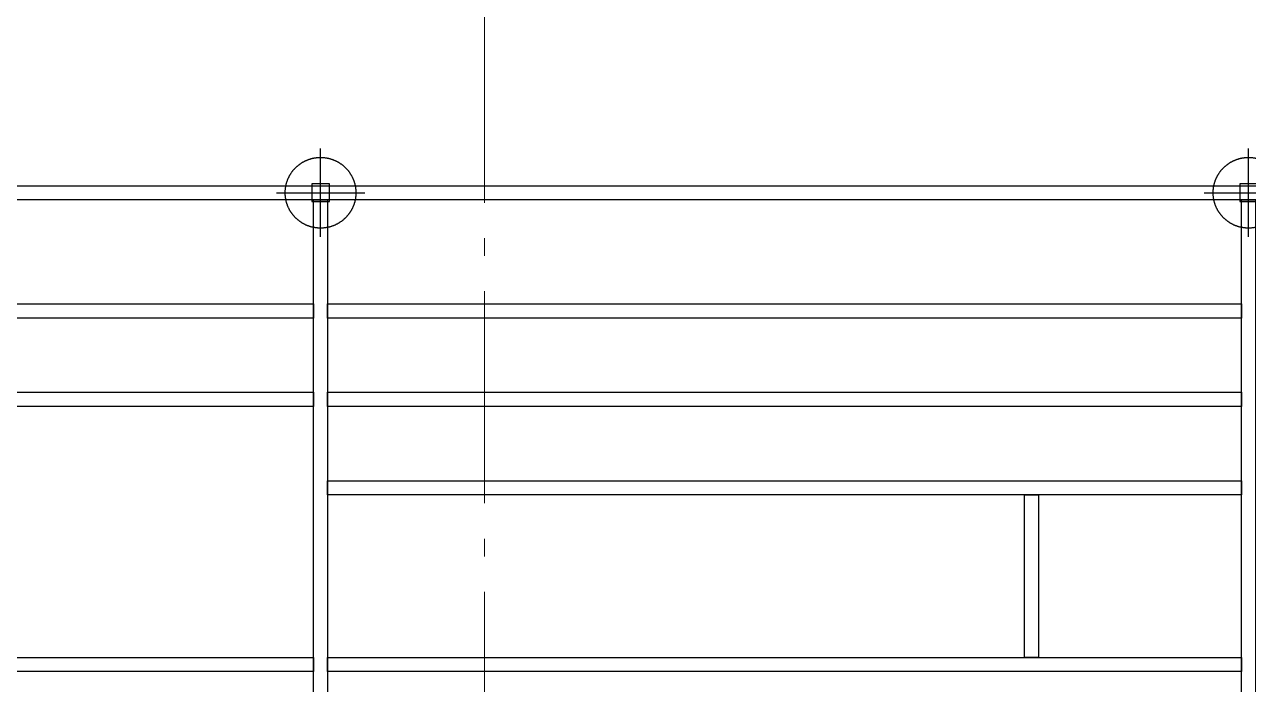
# Model space of a CAD drawing. Header units: millimetres. Extents: x -187347 to 135007, y -6415 to 292048.
# Drawn here: x -59542 to -52617, y 87084 to 90818 of the extents above; entities that cross this region are included whole.
import ezdxf

# ---------------------------------------------------------------- set-up
doc = ezdxf.new("R2010")
doc.units = ezdxf.units.MM
doc.header["$LTSCALE"] = 100
doc.linetypes.add('HIDDEN', pattern=[9.525, 6.35, -3.175])
doc.linetypes.add('Z_LINE-CNTR', pattern=[17, 12, -2, 1, -2])
doc.layers.get('0').update_dxf_attribs({"lineweight": 18})
doc.layers.add('S-GRID', color=7, linetype='Continuous', lineweight=5)
doc.layers.add('STEEL', color=5, linetype='Continuous')

# ---------------------------------------------------------------- blocks, each defined once
blk = doc.blocks.new('chilling_column100')
at = {"color": 4, "linetype": 'HIDDEN', "ltscale": 20}
for p, q in [((0, -250), (0, 250)), ((-250, 0), (250, 0))]:
    blk.add_line(p, q, dxfattribs=at)
at = {"color": 1, "linetype": 'Continuous', "ltscale": 20}
for p, q in [((50, 50), (-50, 50)), ((-50, 50), (-50, -50)), ((50, -50), (50, 50)), ((-50, -50), (50, -50))]:
    blk.add_line(p, q, dxfattribs=at)
at = {"color": 4, "linetype": 'HIDDEN', "ltscale": 20}
blk.add_circle((0, 0), 200, dxfattribs=at)
blk = doc.blocks.new('steel weighing')
at = {"layer": 'STEEL', "color": 7, "linetype": 'ByBlock', "ltscale": 20, "elevation": 1.7}
for points in [[(848791.8, 776351.5), (876631.8, 776351.5), (876631.8, 776271.5), (848791.8, 776271.5)], [(859801.8, 776271.5), (859881.8, 776271.5), (859881.8, 771851.5), (859801.8, 771851.5)], [(865051.8, 776271.5), (865131.8, 776271.5), (865131.8, 771851.5), (865051.8, 771851.5)], [(854381.8, 775682.7), (859801.8, 775682.7), (859801.8, 775602.7), (854381.8, 775602.7)], [(859881.8, 775682.7), (865051.8, 775682.7), (865051.8, 775602.7), (859881.8, 775602.7)], [(854381.8, 775182.7), (859801.8, 775182.7), (859801.8, 775102.7), (854381.8, 775102.7)], [(859881.8, 775182.7), (865051.8, 775182.7), (865051.8, 775102.7), (859881.8, 775102.7)], [(859881.8, 774682.8), (865051.8, 774682.8), (865051.8, 774602.8), (859881.8, 774602.8)], [(854381.8, 773682.8), (859801.8, 773682.8), (859801.8, 773602.8), (854381.8, 773602.8)], [(859881.8, 773682.8), (865051.8, 773682.8), (865051.8, 773602.8), (859881.8, 773602.8)]]:
    blk.add_lwpolyline(points, close=True, dxfattribs=at)
at = {"layer": 'STEEL', "color": 1, "linetype": 'ByBlock', "ltscale": 20, "elevation": 1.7}
blk.add_lwpolyline([(863823.7, 774602.8), (863903.7, 774602.8), (863903.7, 773682.8), (863823.7, 773682.8)], close=True, dxfattribs=at)
at = {"layer": 'STEEL', "color": 7, "linetype": 'ByBlock', "ltscale": 20}
for p in [(859841.8, 776311.5), (865091.8, 776311.5)]:
    blk.add_blockref('chilling_column100', p, dxfattribs=at)

msp = doc.modelspace()

# ---------------------------------------------------------------- linework, layer by layer
at = {"layer": 'S-GRID', "color": 152, "linetype": 'Z_LINE-CNTR'}
msp.add_line((-56939.9, 111408.8), (-56939.9, -6038.2), dxfattribs=at)

# ---------------------------------------------------------------- block references
at = {"layer": 'STEEL', "color": 6, "linetype": 'ByBlock'}
msp.add_blockref('steel weighing', (-917708.7, -686445.9, -1.7), dxfattribs=at)

doc.saveas('drawing.dxf')
